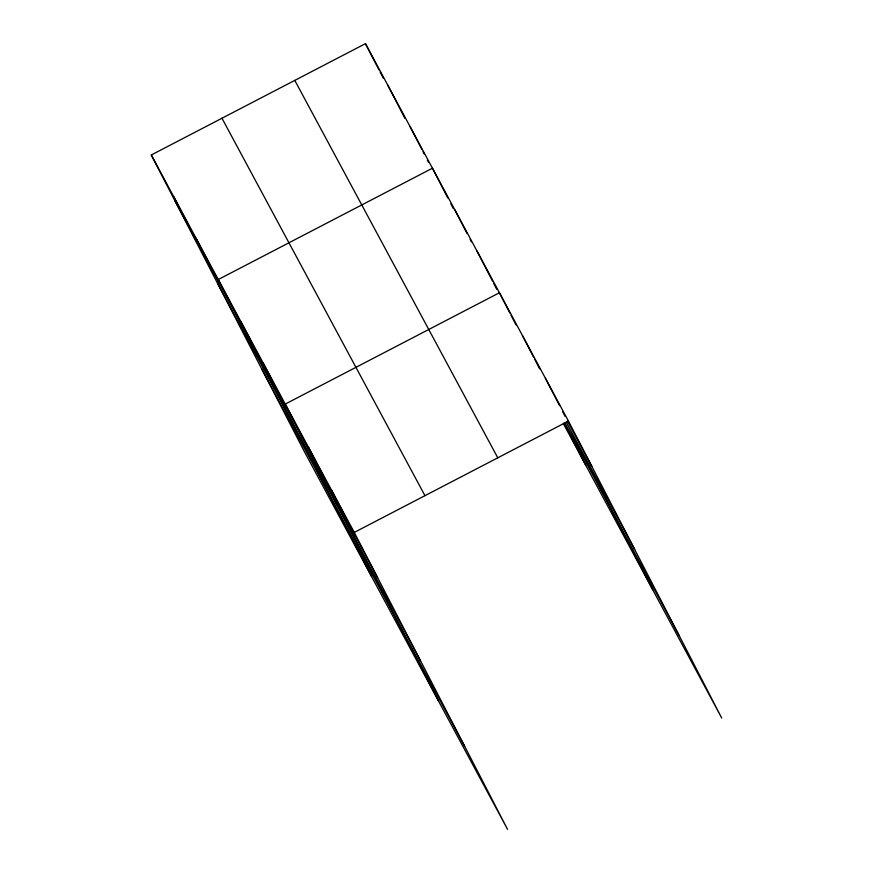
<?xml version="1.0" encoding="UTF-8"?>
<svg xmlns="http://www.w3.org/2000/svg" width="873" height="873" viewBox="0 0 873 873"><rect width="100%" height="100%" fill="white"/><g stroke="black" fill="none" stroke-linecap="round" stroke-linejoin="round"><path stroke-width="1.31" d="M151.291 154.979L354.274 532.41L507.54 829.35L304.546 451.919L151.291 154.979L365.46 43.65L568.454 421.081L721.709 718.021L563.38 423.634M354.274 532.41L568.454 421.081M567.505 421.135L591.785 466.291M634.66 549.357L566.282 422.226L652.698 589.701M565.169 423.591L678.834 634.955M294.779 80.392L497.774 457.812M221.96 118.237L424.955 495.668M174.622 200.19L377.605 577.61M217.497 283.256L420.48 660.686M261.671 368.853L464.654 746.273M545.439 378.304L559.571 405.672M562.638 411.62L565.093 416.377M567.548 421.135L568.781 423.514M522.436 335.527L533.49 356.948M534.723 359.327L539.634 368.843M509.876 312.981L499.432 292.75L285.253 404.079L438.519 701.019M511.098 315.36L516.019 324.876M477.105 251.238L492.459 280.975M493.681 283.354L496.759 289.312M454.778 209.716L467.055 233.517M470.132 239.464L471.355 241.843M447.805 197.942L432.451 168.205L218.272 279.524L371.538 576.475M450.872 203.889L453.327 208.647M563.969 423.012L585.718 465.145M410.124 126.683L421.79 149.294M423.012 151.673L424.245 154.052M427.312 159.999L428.545 162.378M387.787 85.172L404.985 118.477M365.46 43.65L378.969 69.829M380.202 72.208L383.269 78.155M331.271 489.633L354.602 534.843M308.256 446.856L331.598 492.066M262.926 362.557L286.268 407.767M240.599 321.046L263.93 366.256M195.945 238.013L219.276 283.223M173.618 196.49L196.949 241.701"/></g></svg>
